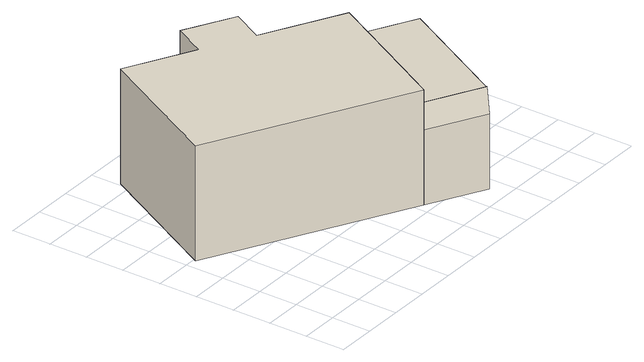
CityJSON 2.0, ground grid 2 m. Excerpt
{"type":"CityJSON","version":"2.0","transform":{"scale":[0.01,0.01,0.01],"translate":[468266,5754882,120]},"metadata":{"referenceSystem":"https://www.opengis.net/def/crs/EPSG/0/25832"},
"CityObjects":{
"building1":{"type":"Building","attributes":{"Gemeindeschluessel":"05711000","function":"31001_1010"},"address":[{"country":"Germany","locality":"Bielefeld","thoroughfareNumber":"45","thoroughfareName":"Dalbkeweg"}],"children":["building1-1","building1-2"]},
"building1-1":{"type":"BuildingPart","attributes":{"BezugspunktDach":"2000","measuredHeight":8.59},"parents":["building1"],"geometry":[{"type":"Solid","lod":"1","boundaries":[[[[0,1,2,3,4,5,6,7,8]],[[9,10,11,12,13,14,15,16,17]],[[9,17,8,7]],[[10,9,7,6]],[[11,10,6,5]],[[12,11,5,4]],[[13,12,4,3]],[[14,13,3,2]],[[15,14,2,1]],[[16,15,1,0]],[[17,16,0,8]]]]}]},
"building1-2":{"type":"BuildingPart","attributes":{"BezugspunktDach":"2000","measuredHeight":3.78},"address":[{"country":"Germany","locality":"Bielefeld","thoroughfareNumber":"45","thoroughfareName":"Dalbkeweg"}],"parents":["building1"],"geometry":[{"type":"Solid","lod":"1","boundaries":[[[[18,19,20,21,22,23]],[[24,25,26,27,28,29]],[[24,29,23,22]],[[25,24,22,21]],[[26,25,21,20]],[[27,26,20,19]],[[28,27,19,18]],[[29,28,18,23]]]]}]},
"building2":{"type":"Building","attributes":{"Gemeindeschluessel":"05711000","BezugspunktDach":"2000","function":"51009_1610","measuredHeight":3.85},"address":[{"country":"Germany"}],"geometry":[{"type":"Solid","lod":"1","boundaries":[[[[30,31,32,33]],[[34,35,36,37]],[[34,37,33,32]],[[35,34,32,31]],[[36,35,31,30]],[[37,36,30,33]]]]}]}
},
"vertices":[
[54,787,659],[1045,250,659],[1151,445,659],[1406,915,659],[1005,1133,659],[1094,1297,659],[842,1434,659],[753,1270,659],[415,1453,659],[753,1270,68],[842,1434,68],[1094,1297,68],[1005,1133,68],[1406,915,68],[1151,445,68],[1045,250,68],[54,787,68],[415,1453,68],
[1474,1041,447],[1406,915,447],[1151,445,447],[1266,383,447],[1521,245,447],[1843,841,447],[1521,245,69],[1266,383,69],[1151,445,69],[1406,915,69],[1474,1041,69],[1843,841,69],
[1151,445,452],[1045,250,452],[1331,95,452],[1521,245,452],[1331,95,67],[1045,250,67],[1151,445,67],[1521,245,67]
]}
